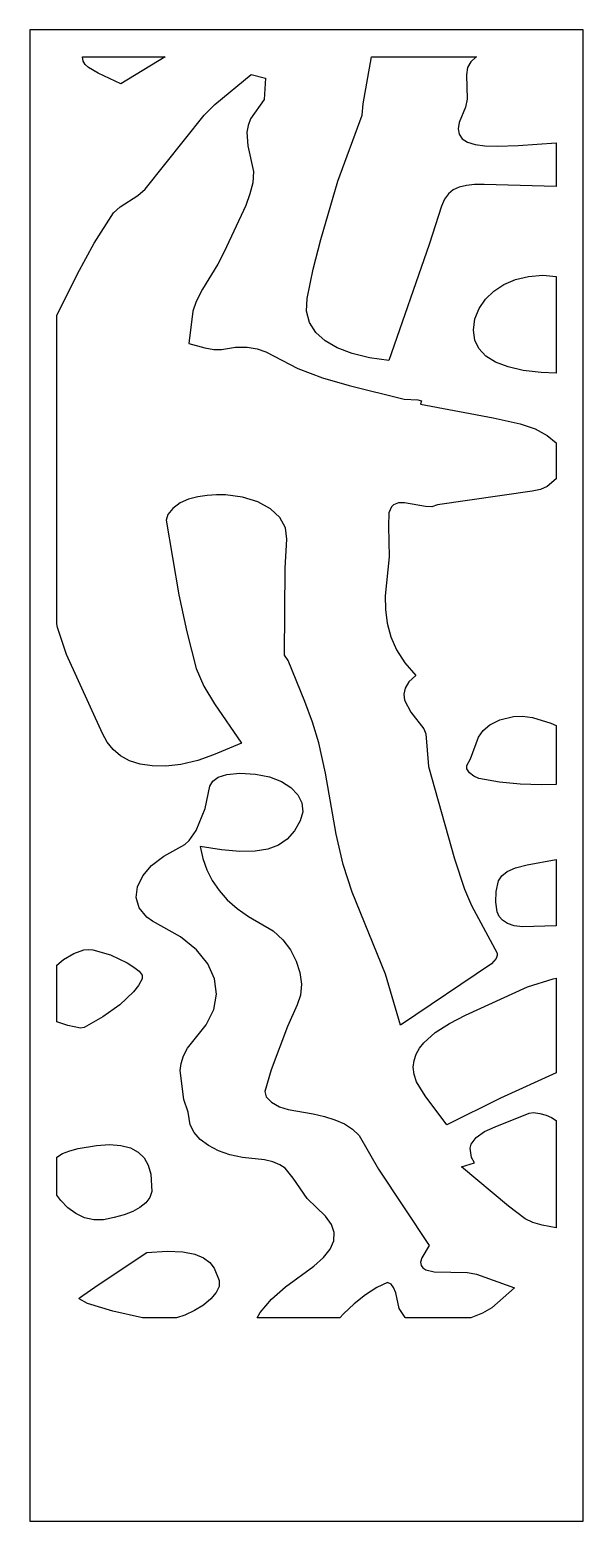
# Model space of a CAD drawing. Extents: x 0 to 408, y 0 to 1100.
import ezdxf

# ---------------------------------------------------------------- set-up
doc = ezdxf.new("R2010")
doc.units = 0
doc.layers.add('CUT', color=1, linetype='Continuous')
doc.layers.add('OUTLINE', color=7, linetype='Continuous')

msp = doc.modelspace()

# ---------------------------------------------------------------- linework, layer by layer
at = {"layer": 'CUT'}
for points in [[(38.74, 1080), (99.77, 1080), (67.22, 1060.27), (50.5, 1068.14), (43.29, 1072.24), (40.77, 1074.43), (39.28, 1076.77)], [(315.88, 1026.96), (316.59, 1022.96), (318.86, 1019.69), (322.75, 1017.16), (328.31, 1015.37), (335.58, 1014.34), (344.63, 1014.08), (360.14, 1014.69), (388, 1016.76), (388, 984.36), (334.9, 986.02), (327.98, 985.86), (321.91, 985.2), (316.66, 983.92), (312.23, 981.88), (308.6, 978.95), (305.74, 975.02), (303.64, 969.95), (294.57, 941.55), (264.74, 856.21), (250.36, 858.15), (237.61, 861.19), (226.66, 865.32), (217.66, 870.52), (210.78, 876.79), (206.18, 884.12), (204, 892.49), (204.41, 901.88), (208.92, 923.58), (214.47, 945.23), (227.07, 988.36), (245.14, 1036.95), (245.7, 1045.43), (252.03, 1080), (329.4, 1080), (328.85, 1079.75), (325.13, 1076.43), (322.83, 1072.14), (321.88, 1066.9), (322.4, 1048.78), (321.21, 1042.84), (316.69, 1031.68)], [(127.32, 908.81), (122.54, 899.53), (120.29, 892.45), (117.12, 868.76), (129.1, 865.44), (135.56, 864.14), (141.37, 864.29), (151.57, 865.9), (160.18, 865.93), (167.55, 864.69), (174.01, 862.5), (197.55, 850.13), (215.87, 843.31), (235.46, 837.54), (275.97, 827.53), (286, 827.05), (288.85, 826.43), (288.04, 824), (341.66, 813.7), (361.54, 809.36), (372.65, 805.67), (381.53, 800.87), (388, 795.26), (388, 768.81), (381.36, 763.07), (376.6, 761.06), (370.36, 759.81), (300.67, 749.6), (296.3, 748.23), (291.65, 748.38), (276.32, 751.17), (271.8, 751.11), (268.1, 749.68), (266.65, 748.28), (264.78, 743.78), (264.37, 733.92), (265, 711.39), (262, 682.62), (262.16, 672.4), (263.44, 662.31), (266.08, 652.37), (270.33, 642.61), (276.41, 633.05), (284.57, 623.72), (279.57, 619), (276.7, 614.42), (275.68, 609.96), (276.23, 605.56), (280.89, 596.77), (290.63, 584.34), (291.98, 580.7), (293.97, 556.52), (313.12, 488.56), (320.5, 466.14), (325.57, 454.18), (344.51, 419.06), (344.7, 417.19), (343.87, 415.01), (340.29, 411.06), (273.35, 365.75), (262.29, 403.37), (237.77, 463.92), (231.09, 484.4), (225.82, 506.65), (217.91, 551.62), (213.11, 574.01), (208.49, 589.35), (202.79, 604.55), (190.54, 634.89), (187.9, 638.75), (188.18, 702.88), (189.53, 724.27), (188.57, 732.69), (184.36, 740.25), (177.36, 746.71), (168.04, 751.82), (156.87, 755.34), (144.31, 757.01), (137.65, 757.07), (130.83, 756.57), (123.89, 755.48), (116.91, 753.77), (110.93, 751.05), (105.53, 746.96), (101.74, 742.42), (100.62, 738.34), (109.93, 683.37), (115.69, 656.05), (122.72, 628.95), (128.19, 615.93), (136.26, 602.81), (155.98, 573.73), (135.45, 565.25), (123.79, 561.05), (111.33, 558.09), (100.26, 556.93), (90.26, 557.06), (81.37, 558.43), (73.57, 560.94), (66.9, 564.52), (61.35, 569.09), (56.95, 574.58), (53.69, 580.91), (26.93, 639.26), (20.48, 659.08), (20, 661.83), (20, 889.41), (35.04, 919.99), (47.37, 942.7), (61.8, 964.94), (66.63, 969.51), (79.67, 977.87), (84.94, 982.38), (128.63, 1037.14), (136.38, 1044.91), (163.27, 1067.09), (173.76, 1064.39), (172.8, 1048.71), (162.69, 1034.23), (160.87, 1029.38), (160.07, 1024.51), (160.86, 1014.45), (164.91, 995.43), (164.32, 987.26), (162.3, 978.91), (159.19, 970.45), (143.33, 936.35), (138.68, 927.1)], [(335.9, 901.3), (342.08, 907.25), (349.58, 912.14), (358.21, 915.82), (367.79, 918.16), (378.15, 919.02), (388, 918.12), (388, 846.82), (376.97, 847.23), (363.88, 848.79), (352.7, 851.35), (343.48, 854.89), (336.26, 859.39), (331.09, 864.84), (328.01, 871.21), (327.07, 878.48), (328.21, 886.77), (331.21, 894.43)], [(327.33, 549.41), (324.17, 552.07), (322.22, 554.97), (322.23, 557.33), (324.95, 562.37), (330.91, 578.31), (334.22, 583.18), (339.2, 587.47), (346.47, 590.97), (356.62, 593.45), (363.36, 593.7), (370.59, 592.69), (384.06, 588.67), (388, 587), (388, 543.38), (377.28, 543.07), (361.61, 543.49), (346.19, 545), (330.95, 547.8)], [(263.79, 176.05), (255.82, 172.43), (247.41, 167.03), (239.07, 160.38), (231.3, 152.98), (228.68, 150), (167.72, 150), (169.84, 153.96), (178.11, 163.68), (188.53, 172.96), (209.51, 188.04), (216.62, 194.46), (221.47, 200.69), (224.05, 206.79), (224.35, 212.83), (222.34, 218.89), (217.99, 225.02), (204.59, 238.06), (194.21, 253.07), (188.22, 260.27), (184.42, 262.88), (179.13, 265), (173.03, 266.49), (156.77, 268.19), (147.43, 270.23), (139, 273.2), (131.66, 277.01), (125.62, 281.55), (121.06, 286.72), (118.19, 292.42), (116.7, 301.7), (113.55, 311.09), (110.94, 332.3), (111.52, 337.68), (113.22, 343.19), (116.33, 348.88), (130.09, 366), (135.59, 377.4), (137.65, 388.82), (136.25, 400.07), (131.36, 410.97), (122.95, 421.34), (110.98, 430.99), (90.4, 442.51), (86.31, 445.57), (80.73, 452.43), (78.49, 459.99), (79.38, 467.93), (83.21, 475.91), (89.75, 483.58), (98.82, 490.62), (114.22, 499.01), (117.54, 501.98), (122.53, 509.31), (129.29, 525.54), (132.6, 542.18), (134.87, 545.77), (138.93, 548.69), (145.36, 550.71), (154.78, 551.6), (166.46, 551.04), (176.77, 548.95), (185.53, 545.56), (192.54, 541.08), (197.62, 535.73), (200.58, 529.72), (201.24, 523.26), (199.4, 516.57), (195.11, 509.08), (189.86, 503.12), (183.41, 498.66), (175.56, 495.65), (166.07, 494.08), (154.73, 493.92), (141.3, 495.13), (125.56, 497.69), (127.66, 488.82), (130.63, 480.45), (134.55, 472.58), (139.49, 465.21), (145.55, 458.33), (152.79, 451.94), (161.3, 446.03), (179.46, 435.44), (186.51, 428.9), (192.2, 421.36), (196.45, 413.16), (199.16, 404.64), (200.26, 396.17), (199.65, 388.09), (197.23, 380.73), (189.96, 364.87), (178, 332.87), (173.22, 316.82), (174.24, 313.02), (178.3, 308.96), (184.11, 305.51), (190.39, 303.55), (208.83, 300.45), (217.24, 298.53), (224.97, 296.14), (231.9, 293.11), (237.92, 289.25), (242.92, 284.41), (257.03, 259.73), (294.52, 203.32), (288.96, 194.2), (288.16, 191.09), (288.47, 188.65), (289.76, 186.81), (291.89, 185.48), (298.12, 184.03), (322.79, 183.34), (329.4, 182.15), (357.27, 172.02), (340.54, 157.43), (333.84, 153.53), (325.22, 150), (276.95, 150), (276.72, 150.16), (272.36, 156.91), (269.8, 168.33), (268.09, 172.37), (266.55, 174.86)], [(344.5, 449.36), (343.7, 456.59), (343.78, 464.42), (345.46, 472.29), (347.92, 475.91), (352, 479.16), (358.12, 481.89), (366.67, 483.99), (388, 487.93), (388, 439.11), (363.32, 438.38), (357.02, 439.21), (352.14, 440.86), (348.53, 443.2), (346.04, 446.08)], [(39.84, 421.33), (43.29, 421.72), (46.5, 421.45), (59.36, 417.63), (71.74, 411.88), (76.79, 408.72), (80.58, 405.58), (82.71, 402.64), (82.82, 400.06), (80.1, 395.2), (76.34, 390.34), (66.27, 380.85), (53.78, 371.98), (40.04, 364.12), (37.34, 363.72), (28.08, 365.65), (20, 368.41), (20, 410.13), (24.83, 414.21), (32.45, 418.78)], [(309.32, 367.03), (321.16, 373.17), (367.07, 394.08), (385.92, 399.92), (388, 400.48), (388, 330.69), (347.17, 311.98), (307.45, 292.24), (291.5, 313.68), (285.15, 324.15), (283.31, 329.44), (282.74, 334.8), (283.37, 339.78), (284.94, 344.43), (287.36, 348.79), (290.54, 352.88), (298.89, 360.34)], [(318.25, 261.35), (327.84, 264.24), (325.71, 268.21), (324.57, 275.06), (325.36, 278), (329.19, 283.09), (335.36, 287.32), (343.12, 290.96), (368.24, 301.02), (371.32, 301.36), (375.93, 300.7), (380.78, 299.37), (384.58, 297.71), (388, 295.59), (388, 216.37), (377.83, 218.42), (370.81, 220.35), (365.24, 223.05), (352.93, 232.27)], [(67.16, 277.15), (74.18, 275.33), (79.87, 272.29), (84.25, 268.04), (87.35, 262.58), (89.17, 255.91), (89.86, 243.1), (88.37, 238.68), (85.44, 234.77), (81.21, 231.35), (75.83, 228.42), (69.46, 225.96), (62.24, 223.95), (54.33, 222.38), (47.28, 222.2), (40.38, 223.77), (33.85, 226.85), (27.91, 231.16), (22.76, 236.43), (20, 240.42), (20, 268.6), (24.09, 271.14), (29.47, 273.27), (35.57, 274.9), (49.08, 277.09), (58.8, 277.74)], [(128.09, 194.29), (132.69, 190.72), (135.86, 186.57), (139.64, 177.44), (139.67, 173.17), (137.45, 168.58), (133.4, 163.91), (127.93, 159.43), (121.44, 155.38), (114.35, 152.02), (108.25, 150), (83.08, 150), (61.09, 154.83), (42.56, 160.53), (36.41, 163.89), (36.59, 164.63), (50.27, 174.39), (86.37, 198.11), (101.21, 199.19), (112.8, 198.75), (121.61, 197.04)]]:
    msp.add_lwpolyline(points, close=True, dxfattribs=at)
at = {"layer": 'OUTLINE'}
msp.add_lwpolyline([(0, 0), (408, 0), (408, 1100), (0, 1100)], close=True, dxfattribs=at)

doc.saveas('drawing.dxf')
